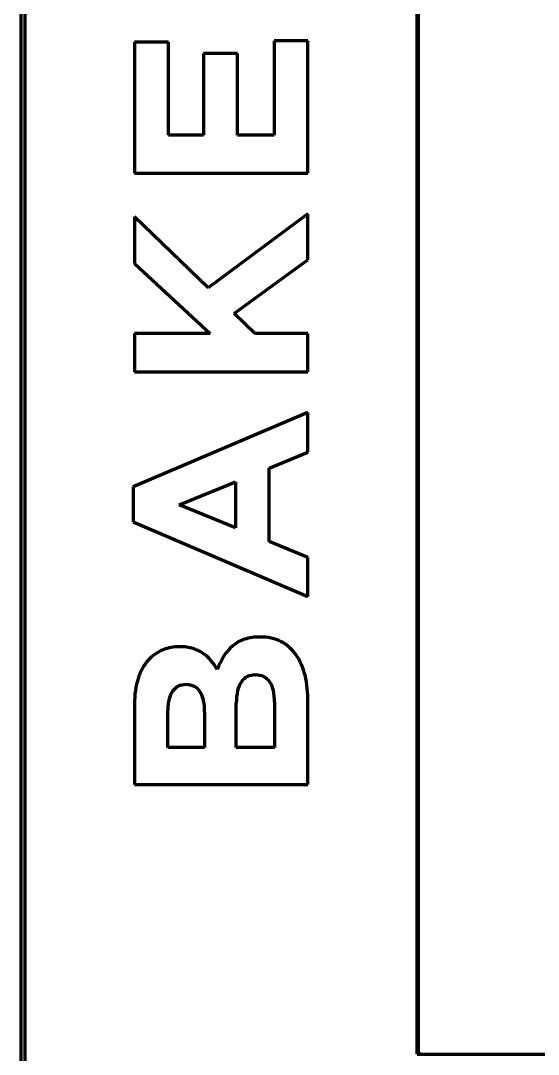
# Model space of a CAD drawing. Header units: inches. Extents: x -2405 to 7588, y 441 to 5654.
# Drawn here: x 2143.8 to 2368.3, y 2649.1 to 3097.4 of the extents above; entities that cross this region are included whole.
import ezdxf

# ---------------------------------------------------------------- set-up
doc = ezdxf.new("R2010")
doc.units = ezdxf.units.IN

msp = doc.modelspace()

# ---------------------------------------------------------------- linework, layer by layer
at = {"linetype": 'Continuous', "lineweight": 70}
for p, q in [((2143.78, 4100.52), (2143.78, 2435.33)), ((2145.78, 2451.13), (2145.78, 4099.13)), ((2315.78, 2649.15), (2315.78, 4099.13)), ((2316.28, 4098.63), (2316.28, 2649.23)), ((2207.87, 3088.08), (2193.14, 3088.08)), ((2193.14, 3088.08), (2193.14, 3031.3)), ((2207.87, 3047.76), (2207.87, 3088.08)), ((2253.68, 3088.62), (2253.68, 3047.76)), ((2268.41, 3088.62), (2253.68, 3088.62)), ((2268.41, 3031.3), (2268.41, 3088.62)), ((2223.14, 3083.24), (2223.14, 3047.76)), ((2237.87, 3083.24), (2223.14, 3083.24)), ((2237.87, 3047.76), (2237.87, 3083.24)), ((2223.14, 3047.76), (2207.87, 3047.76)), ((2253.68, 3047.76), (2237.87, 3047.76)), ((2193.14, 3031.3), (2268.41, 3031.3)), ((2268.41, 3013.67), (2225.08, 2981.62)), ((2268.41, 2993.77), (2268.41, 3013.67)), ((2225.08, 2981.62), (2193.14, 3012.38)), ((2193.14, 3012.38), (2193.14, 2992.05)), ((2193.14, 2992.05), (2226.04, 2961.73)), ((2236.37, 2970.44), (2268.41, 2993.77)), ((2245.4, 2961.73), (2236.37, 2970.44)), ((2193.14, 2961.73), (2193.14, 2945.17)), ((2226.04, 2961.73), (2193.14, 2961.73)), ((2268.41, 2961.73), (2245.4, 2961.73)), ((2268.41, 2945.17), (2268.41, 2961.73)), ((2193.14, 2945.17), (2268.41, 2945.17)), ((2268.41, 2927.53), (2192.6, 2895.27)), ((2268.41, 2910.22), (2268.41, 2927.53)), ((2251.53, 2903.34), (2268.41, 2910.22)), ((2251.53, 2871.51), (2251.53, 2903.34)), ((2212.49, 2887.42), (2236.9, 2897.43)), ((2236.9, 2897.43), (2236.9, 2877.42)), ((2192.6, 2895.27), (2192.6, 2880.01)), ((2236.9, 2877.42), (2212.49, 2887.42)), ((2192.6, 2880.01), (2268.41, 2847.75)), ((2268.41, 2864.63), (2251.53, 2871.51)), ((2268.41, 2847.75), (2268.41, 2864.63)), ((2247.77, 2830.11), (2247.55, 2830.11)), ((2212.82, 2825.92), (2212.6, 2825.92)), ((2245.51, 2813.66), (2245.72, 2813.66)), ((2215.4, 2809.46), (2215.61, 2809.46)), ((2253.89, 2801.94), (2253.89, 2782.26)), ((2268.41, 2766.13), (2268.41, 2801.94)), ((2193.14, 2801.08), (2193.14, 2766.13)), ((2207.66, 2782.26), (2207.66, 2798.6)), ((2223.57, 2797.53), (2223.57, 2782.26)), ((2237.33, 2782.26), (2237.33, 2801.4)), ((2223.57, 2782.26), (2207.66, 2782.26)), ((2253.89, 2782.26), (2237.33, 2782.26)), ((2193.14, 2766.13), (2268.41, 2766.13)), ((2316.28, 2649.23), (2317.28, 2650.23)), ((2315.78, 2649.13), (2865.78, 2649.13)), ((2316.28, 2649.23), (2865.28, 2649.23)), ((2316.78, 2649.23), (2316.78, 2649.13))]:
    msp.add_line(p, q, dxfattribs=at)
for points, knots in [([(2247.55, 2830.11), (2245.3, 2830.11), (2241.04, 2829.62), (2233.57, 2825.56), (2230.52, 2819.85), (2229.05, 2816.02)], [0, 0, 0, 0, 0.271594, 0.505583, 1, 1, 1, 1]), ([(2268.41, 2801.94), (2268.41, 2805.82), (2267.78, 2812.97), (2264.06, 2822.47), (2257, 2828.96), (2250.85, 2830.11), (2247.77, 2830.11)], [0, 0, 0, 0, 0.296967, 0.544271, 0.763929, 1, 1, 1, 1]), ([(2212.6, 2825.92), (2210.21, 2825.92), (2206.61, 2825.33), (2202.43, 2823.09), (2200.04, 2821.1), (2198.23, 2819.04), (2196.41, 2816.37), (2193.81, 2810.56), (2193.14, 2804.94), (2193.14, 2801.08)], [0, 0, 0, 0, 0.202379, 0.299337, 0.399367, 0.46443, 0.531265, 0.672694, 1, 1, 1, 1]), ([(2229.05, 2816.02), (2227.55, 2818.71), (2224.45, 2822.59), (2218.34, 2825.48), (2214.73, 2825.92), (2212.82, 2825.92)], [0, 0, 0, 0, 0.462823, 0.711636, 1, 1, 1, 1]), ([(2245.51, 2813.66), (2244.35, 2813.66), (2241.98, 2813.25), (2239.11, 2810.67), (2237.57, 2806.48), (2237.33, 2803.24), (2237.33, 2801.4)], [0, 0, 0, 0, 0.210417, 0.415719, 0.66616, 1, 1, 1, 1]), ([(2253.89, 2801.94), (2253.89, 2803.58), (2253.67, 2806.57), (2252.26, 2810.54), (2249.44, 2813.22), (2246.96, 2813.66), (2245.72, 2813.66)], [0, 0, 0, 0, 0.307144, 0.554528, 0.768518, 1, 1, 1, 1]), ([(2215.4, 2809.46), (2214.27, 2809.46), (2212.01, 2809.05), (2209.34, 2806.66), (2207.89, 2802.97), (2207.66, 2800.16), (2207.66, 2798.6)], [0, 0, 0, 0, 0.2252, 0.439401, 0.687925, 1, 1, 1, 1]), ([(2223.57, 2797.53), (2223.57, 2799.18), (2223.36, 2802.19), (2222.05, 2806.21), (2219.32, 2809), (2216.85, 2809.46), (2215.61, 2809.46)], [0, 0, 0, 0, 0.308198, 0.557509, 0.770713, 1, 1, 1, 1])]:
    msp.add_open_spline(points, degree=3, knots=knots, dxfattribs=at)

doc.saveas('drawing.dxf')
